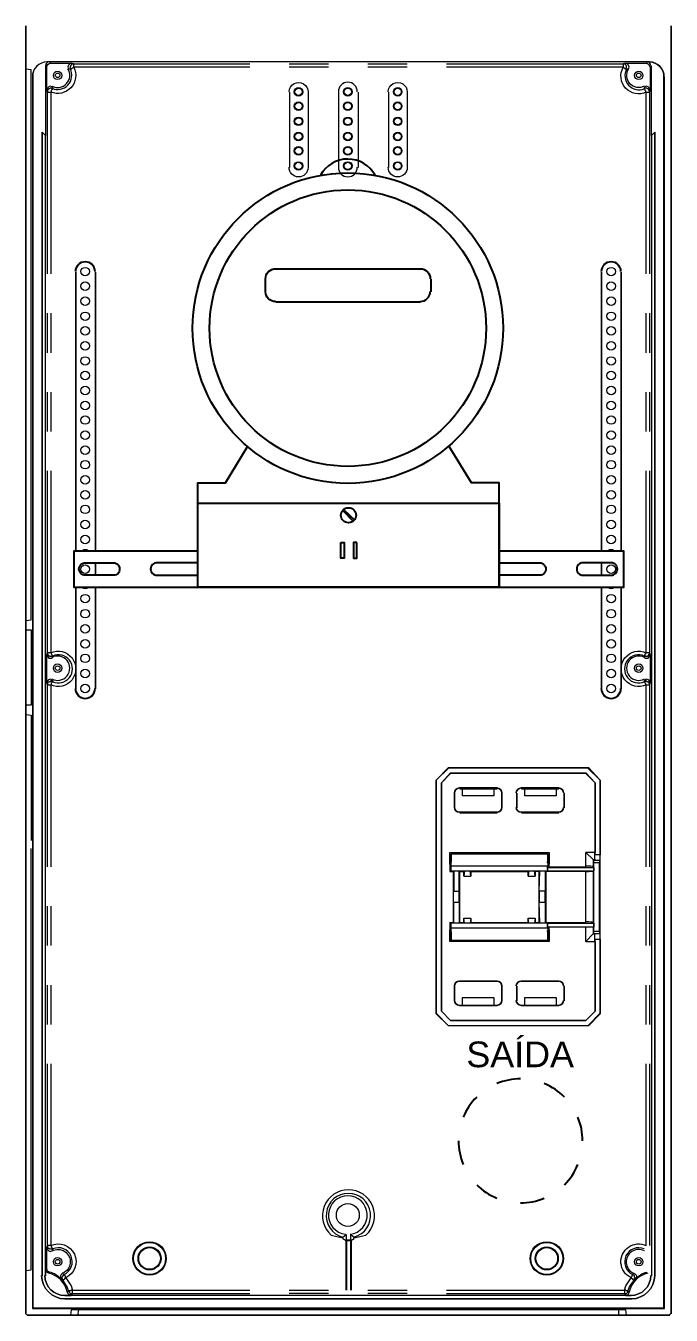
# Model space of a CAD drawing. Header units: millimetres. Extents: x 2788 to 2954, y 1337 to 1391.
# Drawn here: x 2908.999 to 2910.039, y 1348.335 to 1350.414 of the extents above; entities that cross this region are included whole.
import ezdxf

# ---------------------------------------------------------------- set-up
doc = ezdxf.new("R2010")
doc.units = ezdxf.units.MM
for name, color, linetype in [('PDF_0', 7, 'Continuous'), ('PDF_Texto', 7, 'Continuous'), ('PDF_VPORTS', 7, 'Continuous')]:
    doc.layers.add(name, color=color, linetype=linetype)
doc.styles.add('PDF Arial', font='arial.ttf')

msp = doc.modelspace()

# ---------------------------------------------------------------- linework, layer by layer
at = {"layer": 'PDF_0', "lineweight": 15}
for points in [[(2908.9991, 1348.3374), (2908.9991, 1350.4139), (2908.9991, 1348.3374)], [(2908.9991, 1350.4139), (2908.9991, 1348.3374)], [(2910.0395, 1348.3374), (2910.0395, 1350.4139), (2910.0395, 1348.3374)], [(2910.0395, 1350.4139), (2910.0395, 1348.3374)], [(2910.0056, 1350.3472), (2910.0056, 1350.3102), (2910.0045, 1350.3134), (2910.0024, 1350.3155), (2909.9992, 1350.3166), (2909.9971, 1350.3155)], [(2910.0077, 1350.2372), (2910.0077, 1350.3494)], [(2908.9991, 1349.455), (2909.0075, 1349.4561), (2909.0075, 1350.343), (2908.9991, 1350.3441)], [(2909.0097, 1350.3314), (2909.0097, 1350.3314)], [(2909.0107, 1350.3388), (2909.0107, 1348.3469)], [(2910.0268, 1350.3388), (2910.0268, 1348.3469), (2910.0289, 1348.3459), (2910.0289, 1350.3314)], [(2909.4245, 1350.1853), (2909.4245, 1350.307)], [(2909.5039, 1350.1853), (2909.5039, 1350.307)], [(2909.5346, 1350.307), (2909.5346, 1350.1853)], [(2909.5844, 1350.1853), (2909.5844, 1350.307)], [(2910.013, 1350.2425), (2910.013, 1348.3988), (2910.013, 1350.2425), (2910.0077, 1350.2372), (2910.0077, 1348.3988)], [(2909.0308, 1350.2372), (2909.0308, 1350.2372)], [(2909.0795, 1350.017), (2909.0795, 1350.017)], [(2909.1113, 1350.017), (2909.1113, 1350.017)], [(2909.9273, 1350.017), (2909.9273, 1350.017)], [(2909.959, 1350.017), (2909.959, 1350.017)], [(2908.9991, 1349.4402), (2909.0075, 1349.4402), (2909.0075, 1349.3185), (2908.9991, 1349.3185)], [(2909.0414, 1349.3598), (2909.0382, 1349.3608), (2909.0361, 1349.3598), (2909.034, 1349.3577), (2909.0329, 1349.3545), (2909.0329, 1349.4), (2909.034, 1349.3979), (2909.0361, 1349.3947), (2909.0382, 1349.3947), (2909.0414, 1349.3947)], [(2909.9971, 1349.3947), (2909.9992, 1349.3947), (2910.0024, 1349.3947), (2910.0045, 1349.3979), (2910.0056, 1349.4), (2910.0056, 1349.3545), (2910.0045, 1349.3577), (2910.0024, 1349.3598), (2909.9992, 1349.3608), (2909.9971, 1349.3598)], [(2908.9991, 1349.3037), (2909.0075, 1349.3026), (2909.0075, 1349.1005)], [(2909.6838, 1349.2084), (2909.669, 1349.1936), (2909.6838, 1349.2095)], [(2909.6807, 1349.218), (2909.9061, 1349.218), (2909.905, 1349.2169), (2909.6807, 1349.2169)], [(2909.9019, 1349.2084), (2909.6838, 1349.2084), (2909.6838, 1349.2095), (2909.9019, 1349.2095)], [(2909.905, 1349.2169), (2909.9252, 1349.1979), (2909.9061, 1349.218)], [(2909.669, 1348.8253), (2909.669, 1349.1936), (2909.669, 1348.8253)], [(2909.7537, 1349.1841), (2909.7537, 1349.1725), (2909.7029, 1349.1725), (2909.7029, 1349.1841)], [(2909.8542, 1349.1841), (2909.8542, 1349.1725), (2909.8034, 1349.1725), (2909.8034, 1349.1841)], [(2909.9241, 1348.9502), (2909.9252, 1348.9502), (2909.9167, 1348.9502), (2909.9135, 1348.9502), (2909.9019, 1348.9375), (2909.9167, 1348.9375), (2909.9167, 1348.8253), (2909.9167, 1348.9417), (2909.9252, 1348.9417), (2909.9252, 1348.8221), (2909.9252, 1348.8211), (2909.9252, 1349.1979), (2909.9252, 1349.0772), (2909.9167, 1349.0772), (2909.9167, 1349.1936), (2909.9167, 1349.0814), (2909.9019, 1349.0814)], [(2909.6902, 1349.1534), (2909.6902, 1349.1767), (2909.6902, 1349.1534)], [(2909.7664, 1349.1534), (2909.7664, 1349.1767), (2909.7664, 1349.1534)], [(2909.8669, 1349.1767), (2909.8669, 1349.1767)], [(2909.7907, 1349.1534), (2909.7907, 1349.1534)], [(2908.9991, 1348.4073), (2909.0075, 1348.4083), (2909.0075, 1349.0878)], [(2909.6828, 1349.0624), (2909.6828, 1349.0814), (2909.8426, 1349.0814), (2909.8426, 1349.0624)], [(2909.8405, 1349.0656), (2909.8405, 1349.0793), (2909.6849, 1349.0793), (2909.6849, 1349.0656)], [(2909.8426, 1349.0582), (2909.9019, 1349.0582), (2909.9019, 1349.0814), (2909.9135, 1349.0698), (2909.9167, 1349.0698), (2909.9167, 1349.0687), (2909.9252, 1349.0687), (2909.9241, 1349.0687)], [(2909.6849, 1349.0634), (2909.6828, 1349.0624), (2909.6828, 1349.0507), (2909.6849, 1349.0518), (2909.6891, 1349.0518), (2909.6976, 1349.0518), (2909.7061, 1349.0518), (2909.7156, 1349.0518), (2909.8098, 1349.0518), (2909.8193, 1349.0518), (2909.8278, 1349.0518), (2909.8363, 1349.0518), (2909.8405, 1349.0518), (2909.8405, 1349.0571), (2909.8426, 1349.0582), (2909.8426, 1349.0624), (2909.8405, 1349.0634)], [(2909.9146, 1349.0687), (2909.9241, 1349.0687), (2909.9241, 1349.0645), (2909.9146, 1349.0645), (2909.9146, 1349.0687), (2909.9135, 1349.0698), (2909.9135, 1349.0582), (2909.9146, 1349.0571), (2909.9146, 1349.0518), (2909.9135, 1349.0507), (2909.9135, 1348.9682), (2909.9146, 1348.9671), (2909.9146, 1348.9608), (2909.8405, 1348.9608), (2909.8405, 1348.9671), (2909.9146, 1348.9671)], [(2909.9135, 1348.9608), (2909.9135, 1348.9502), (2909.9146, 1348.9502), (2909.9146, 1348.9544), (2909.9146, 1349.0645)], [(2909.9146, 1348.9544), (2909.9241, 1348.9544), (2909.9241, 1349.0645)], [(2909.6828, 1349.0507), (2909.6881, 1349.0507), (2909.6891, 1349.0518), (2909.6891, 1349.019), (2909.6976, 1349.019), (2909.6976, 1349.0518), (2909.6987, 1349.0507), (2909.705, 1349.0507), (2909.7061, 1349.0518), (2909.705, 1349.0433), (2909.7167, 1349.0433), (2909.7156, 1349.0518), (2909.7167, 1349.0507), (2909.8087, 1349.0507), (2909.8098, 1349.0518), (2909.8087, 1349.0433), (2909.8204, 1349.0433)], [(2909.6881, 1349.0507), (2909.6881, 1348.9682), (2909.6891, 1348.9671), (2909.6891, 1349.001), (2909.6976, 1349.001), (2909.6976, 1348.9671), (2909.6987, 1348.9682), (2909.705, 1348.9682), (2909.7061, 1348.9671), (2909.705, 1348.9756), (2909.7167, 1348.9756), (2909.7156, 1348.9671), (2909.7167, 1348.9682), (2909.8087, 1348.9682), (2909.8098, 1348.9671), (2909.8087, 1348.9756), (2909.8204, 1348.9756), (2909.8193, 1348.9671), (2909.8204, 1348.9682), (2909.8267, 1348.9682), (2909.8278, 1348.9671), (2909.8267, 1349.001), (2909.8363, 1349.001), (2909.8363, 1348.9671), (2909.8373, 1348.9682), (2909.9019, 1348.9682), (2909.9019, 1349.0507), (2909.8373, 1349.0507), (2909.8363, 1349.0518), (2909.8363, 1349.019), (2909.8267, 1349.019), (2909.8278, 1349.0518), (2909.8267, 1349.0507), (2909.8204, 1349.0507)], [(2909.6987, 1348.9682), (2909.6987, 1349.0507)], [(2909.705, 1349.0433), (2909.705, 1349.0507)], [(2909.7167, 1349.0507), (2909.7167, 1349.0433)], [(2909.8087, 1349.0433), (2909.8087, 1349.0507)], [(2909.8267, 1348.9682), (2909.8267, 1349.0507)], [(2909.8373, 1349.0507), (2909.8373, 1348.9682)], [(2909.8405, 1349.0571), (2909.9146, 1349.0571)], [(2909.8405, 1349.0518), (2909.9146, 1349.0518)], [(2909.705, 1348.9682), (2909.705, 1348.9756)], [(2909.7167, 1348.9756), (2909.7167, 1348.9682)], [(2909.8087, 1348.9682), (2909.8087, 1348.9756)], [(2909.8204, 1348.9756), (2909.8204, 1348.9682)], [(2909.8405, 1348.9671), (2909.8363, 1348.9671), (2909.8278, 1348.9671), (2909.8193, 1348.9671), (2909.8098, 1348.9671), (2909.7156, 1348.9671), (2909.7061, 1348.9671), (2909.6976, 1348.9671), (2909.6891, 1348.9671), (2909.6849, 1348.9671), (2909.6828, 1348.9682), (2909.6828, 1348.9565), (2909.6849, 1348.9555)], [(2909.6828, 1348.9682), (2909.6881, 1348.9682)], [(2909.8426, 1348.9565), (2909.8426, 1348.9375), (2909.6828, 1348.9375), (2909.6828, 1348.9565)], [(2909.6849, 1348.9534), (2909.6849, 1348.9396), (2909.6849, 1348.9597), (2909.8405, 1348.9597), (2909.8405, 1348.9396), (2909.8405, 1348.9534)], [(2909.8405, 1348.9555), (2909.8426, 1348.9565), (2909.8426, 1348.9608)], [(2909.9019, 1348.9375), (2909.9019, 1348.9608)], [(2909.9241, 1348.9544), (2909.9241, 1348.9502), (2909.9146, 1348.9502)], [(2909.8405, 1348.9396), (2909.6849, 1348.9396), (2909.8405, 1348.9396)], [(2909.6987, 1348.874), (2909.6987, 1348.874)], [(2909.8585, 1348.874), (2909.7982, 1348.874), (2909.8585, 1348.874)], [(2909.6902, 1348.8655), (2909.6902, 1348.8655)], [(2909.6902, 1348.8422), (2909.6902, 1348.8655), (2909.6902, 1348.8422)], [(2909.7664, 1348.8655), (2909.7664, 1348.8655)], [(2909.7907, 1348.8422), (2909.7907, 1348.8655), (2909.7907, 1348.8422)], [(2909.8669, 1348.8655), (2909.8669, 1348.8655)], [(2909.8669, 1348.8655), (2909.8669, 1348.8422), (2909.8669, 1348.8655)], [(2909.7029, 1348.8348), (2909.7029, 1348.8475), (2909.7537, 1348.8475), (2909.7537, 1348.8348)], [(2909.7103, 1348.8348), (2909.7092, 1348.8348)], [(2909.7664, 1348.8422), (2909.7664, 1348.8422)], [(2909.7982, 1348.8348), (2909.7982, 1348.8348)], [(2909.8034, 1348.8348), (2909.8034, 1348.8475), (2909.8542, 1348.8475), (2909.8542, 1348.8348)], [(2909.8585, 1348.8348), (2909.8585, 1348.8348)], [(2909.8669, 1348.8422), (2909.8669, 1348.8422)], [(2909.6606, 1348.8221), (2909.6807, 1348.802), (2909.6606, 1348.8211)], [(2909.6838, 1348.8105), (2909.669, 1348.8253), (2909.6838, 1348.8105)], [(2909.9252, 1348.8211), (2909.9061, 1348.802), (2909.905, 1348.802), (2909.6807, 1348.802)], [(2909.6838, 1348.8105), (2909.9019, 1348.8105), (2909.6838, 1348.8105)], [(2909.9167, 1348.8253), (2909.9019, 1348.8105), (2909.9167, 1348.8253)], [(2909.905, 1348.802), (2909.9252, 1348.8221)], [(2909.4912, 1348.4644), (2909.5007, 1348.4623), (2909.5103, 1348.4602), (2909.5103, 1348.4612), (2909.5156, 1348.4655), (2909.5156, 1348.457)], [(2909.5103, 1348.4591), (2909.5156, 1348.4559), (2909.523, 1348.4559), (2909.5283, 1348.4591)], [(2909.5156, 1348.4559), (2909.5156, 1348.457), (2909.523, 1348.457), (2909.523, 1348.4559)], [(2909.523, 1348.457), (2909.523, 1348.4655), (2909.5283, 1348.4612), (2909.5283, 1348.4602), (2909.5378, 1348.4623), (2909.5473, 1348.4644)], [(2909.0255, 1348.3988), (2909.0255, 1348.3988)], [(2909.0626, 1348.3617), (2909.0626, 1348.3617)], [(2909.976, 1348.3617), (2909.976, 1348.3617)], [(2910.0268, 1348.3469), (2909.0107, 1348.3469), (2909.0097, 1348.3459), (2910.0289, 1348.3459)], [(2909.9675, 1348.3353), (2909.9664, 1348.3438), (2909.9548, 1348.3438), (2909.0838, 1348.3438), (2909.0721, 1348.3438), (2909.0711, 1348.3353)]]:
    msp.add_lwpolyline(points, dxfattribs=at)
for points in [[(2908.9991, 1348.3374), (2908.9991, 1350.4139)], [(2909.0795, 1350.017), (2909.0795, 1349.5672)], [(2909.1113, 1349.5672), (2909.1113, 1350.017)], [(2909.9273, 1350.017), (2909.9273, 1349.5672)], [(2909.959, 1349.5672), (2909.959, 1350.017)], [(2909.1113, 1349.5281), (2909.1113, 1349.5482)], [(2909.9273, 1349.5482), (2909.9273, 1349.5281)], [(2909.0795, 1349.509), (2909.0795, 1349.345)], [(2909.1113, 1349.345), (2909.1113, 1349.509)], [(2909.9273, 1349.345), (2909.9273, 1349.509)], [(2909.959, 1349.345), (2909.959, 1349.509)], [(2909.6606, 1348.8221), (2909.6606, 1348.8211), (2909.6606, 1349.1979), (2909.6807, 1349.218), (2909.6807, 1349.2169), (2909.6606, 1349.1979)], [(2909.9019, 1349.2084), (2909.9019, 1349.2095), (2909.9167, 1349.1936)], [(2909.759, 1349.1852), (2909.6987, 1349.1852), (2909.6987, 1349.1841), (2909.7008, 1349.1841), (2909.7029, 1349.1841), (2909.7537, 1349.1841), (2909.7569, 1349.1841), (2909.759, 1349.1841)], [(2909.8585, 1349.1852), (2909.7982, 1349.1852), (2909.7982, 1349.1841), (2909.8003, 1349.1841), (2909.8034, 1349.1841), (2909.8542, 1349.1841), (2909.8564, 1349.1841), (2909.8585, 1349.1841)], [(2909.7907, 1349.1767), (2909.7907, 1349.1534)], [(2909.8669, 1349.1534), (2909.8669, 1349.1767)], [(2909.6987, 1349.146), (2909.6987, 1349.1449), (2909.759, 1349.1449), (2909.759, 1349.146)], [(2909.7982, 1349.146), (2909.7982, 1349.1449), (2909.8585, 1349.1449), (2909.8585, 1349.146)], [(2909.6849, 1349.0793), (2909.8405, 1349.0793), (2909.8405, 1349.0592), (2909.6849, 1349.0592)], [(2909.8204, 1349.0433), (2909.8193, 1349.0518), (2909.8204, 1349.0507)], [(2909.759, 1348.874), (2909.6987, 1348.874)], [(2909.7664, 1348.8422), (2909.7664, 1348.8655)], [(2909.6987, 1348.8348), (2909.759, 1348.8348), (2909.7569, 1348.8348), (2909.7537, 1348.8348), (2909.7029, 1348.8348), (2909.7008, 1348.8348)], [(2909.7982, 1348.8348), (2909.8585, 1348.8348), (2909.8564, 1348.8348), (2909.8542, 1348.8348), (2909.8034, 1348.8348), (2909.8003, 1348.8348)], [(2909.0626, 1348.3617), (2909.976, 1348.3617)], [(2909.0012, 1348.3353), (2910.0373, 1348.3353)]]:
    msp.add_lwpolyline(points, close=True, dxfattribs=at)
for points in [[(2910.004, 1350.3557, -0.414213), (2910.0278, 1350.3319, 0.414213), (2910.0045, 1350.3557), (2909.0335, 1350.3557, 0.414213), (2909.0097, 1350.3314), (2909.0097, 1348.3459)], [(2910.0066, 1350.3499, 0.414213), (2910.0014, 1350.3557), (2909.0367, 1350.3557, 0.414213), (2909.0308, 1350.3494), (2909.0308, 1350.2372)], [(2909.0414, 1350.3155), (2909.0382, 1350.3166), (2909.0361, 1350.3155), (2909.034, 1350.3134), (2909.0329, 1350.3102), (2909.0329, 1350.3472, -0.414213), (2909.0393, 1350.3536), (2909.0732, 1350.3536), (2909.07, 1350.3525), (2909.0679, 1350.3504), (2909.0668, 1350.3472), (2909.0679, 1350.3441)], [(2909.9963, 1350.3168, -0.775486), (2909.9707, 1350.3441), (2909.9717, 1350.3472), (2909.9707, 1350.3504), (2909.9685, 1350.3525), (2909.9654, 1350.3536), (2909.9992, 1350.3536, -0.414213), (2910.0045, 1350.3478)], [(2909.4235, 1350.3076, -1), (2909.4542, 1350.307), (2909.4542, 1350.1853, -1), (2909.4235, 1350.1858)], [(2909.5833, 1350.3076, -1), (2909.614, 1350.307), (2909.614, 1350.1853, -1), (2909.5833, 1350.1858)], [(2910.0018, 1348.4032, 0.292489), (2909.9717, 1348.3723), (2909.9696, 1348.3681), (2909.9664, 1348.367), (2909.9749, 1348.367), (2909.0626, 1348.367), (2909.0721, 1348.367), (2909.0679, 1348.3692), (2909.0659, 1348.3729, 0.292489), (2909.0361, 1348.403), (2909.0319, 1348.4051), (2909.0308, 1348.4083), (2909.0308, 1348.3988), (2909.0308, 1350.2372), (2909.0255, 1350.2425), (2909.0255, 1348.3988), (2909.0255, 1350.2425)], [(2909.6883, 1349.0192, 0.011486), (2909.6881, 1349.01, 0.011486), (2909.6883, 1349.0008)], [(2909.6974, 1349.0008, 0.011486), (2909.6976, 1349.01, 0.011486), (2909.6974, 1349.0192)], [(2909.8269, 1349.0192, 0.011486), (2909.8267, 1349.01, 0.011486), (2909.8269, 1349.0008)], [(2909.8361, 1349.0008, 0.011486), (2909.8363, 1349.01, 0.011486), (2909.8361, 1349.0192)], [(2909.0372, 1348.4041), (2909.034, 1348.4062), (2909.0329, 1348.4094), (2909.0329, 1348.4443), (2909.034, 1348.4411), (2909.0361, 1348.439), (2909.0382, 1348.4379), (2909.0414, 1348.439, -1.055241), (2909.0583, 1348.403), (2909.0562, 1348.4009), (2909.0552, 1348.3988), (2909.0552, 1348.3956), (2909.0562, 1348.3935, 0.134814), (2909.0374, 1348.4049)], [(2909.9963, 1348.4388, 1.055241), (2909.9791, 1348.403), (2909.9823, 1348.4009), (2909.9834, 1348.3988), (2909.9834, 1348.3956), (2909.9812, 1348.3935, -0.134814), (2910.0001, 1348.4049)]]:
    msp.add_lwpolyline(points, format="xyb", dxfattribs=at)
at = {"layer": 'PDF_0', "lineweight": 0}
for points in [[(2909.0329, 1350.3472), (2909.0308, 1350.3494)], [(2909.0372, 1350.3557), (2909.0393, 1350.3536)], [(2909.36, 1350.3472), (2909.0763, 1350.3472), (2909.0763, 1350.3525), (2909.0753, 1350.3525), (2909.0742, 1350.3525), (2909.0732, 1350.3515), (2909.0721, 1350.3515), (2909.0721, 1350.3504), (2909.0711, 1350.3494), (2909.0711, 1350.3483), (2909.07, 1350.3472), (2909.0711, 1350.3462), (2909.0711, 1350.3451), (2909.0711, 1350.3441), (2909.0679, 1350.3441)], [(2909.0732, 1350.3536), (2909.0763, 1350.3525), (2909.36, 1350.3525)], [(2909.4235, 1350.3525), (2909.487, 1350.3525)], [(2909.487, 1350.3472), (2909.4235, 1350.3472)], [(2909.5505, 1350.3525), (2909.614, 1350.3525)], [(2909.614, 1350.3472), (2909.5505, 1350.3472)], [(2909.6775, 1350.3525), (2909.9622, 1350.3525), (2909.9654, 1350.3536)], [(2909.9992, 1350.3536), (2910.0014, 1350.3557)], [(2910.0077, 1350.3494), (2910.0056, 1350.3472)], [(2909.034, 1350.0139), (2909.034, 1350.307), (2909.0329, 1350.3102)], [(2909.0414, 1350.3155), (2909.0425, 1350.3123), (2909.0414, 1350.3134), (2909.0404, 1350.3134), (2909.0393, 1350.3134), (2909.0382, 1350.3134), (2909.0372, 1350.3123), (2909.0361, 1350.3123), (2909.0351, 1350.3113), (2909.034, 1350.3102), (2909.034, 1350.3091), (2909.034, 1350.3081), (2909.034, 1350.307), (2909.0393, 1350.307), (2909.0393, 1350.0139)], [(2909.9992, 1350.0139), (2909.9992, 1350.307), (2910.0045, 1350.307), (2910.0045, 1350.3081), (2910.0045, 1350.3091), (2910.0035, 1350.3102), (2910.0035, 1350.3113), (2910.0024, 1350.3123), (2910.0014, 1350.3123), (2910.0003, 1350.3134), (2909.9992, 1350.3134), (2909.9982, 1350.3134), (2909.9971, 1350.3134), (2909.9961, 1350.3123), (2909.9971, 1350.3155)], [(2910.0056, 1350.3102), (2910.0045, 1350.307), (2910.0045, 1350.0139)], [(2909.034, 1349.8869), (2909.034, 1349.9504)], [(2909.0393, 1349.9504), (2909.0393, 1349.8869)], [(2909.9992, 1349.8869), (2909.9992, 1349.9504)], [(2910.0045, 1349.9504), (2910.0045, 1349.8869)], [(2909.034, 1349.7599), (2909.034, 1349.8234)], [(2909.0393, 1349.8234), (2909.0393, 1349.7599)], [(2909.9992, 1349.7599), (2909.9992, 1349.8234)], [(2910.0045, 1349.8234), (2910.0045, 1349.7599)], [(2909.0329, 1349.4), (2909.034, 1349.4032), (2909.034, 1349.6964)], [(2909.0393, 1349.6964), (2909.0393, 1349.4032), (2909.034, 1349.4032), (2909.034, 1349.4021), (2909.034, 1349.4011), (2909.0351, 1349.4), (2909.0361, 1349.3989), (2909.0372, 1349.3979), (2909.0382, 1349.3979), (2909.0393, 1349.3979), (2909.0404, 1349.3979), (2909.0414, 1349.3979), (2909.0425, 1349.3979), (2909.0414, 1349.3947)], [(2909.9971, 1349.3947), (2909.9961, 1349.3979), (2909.9971, 1349.3979), (2909.9982, 1349.3979), (2909.9992, 1349.3979), (2910.0003, 1349.3979), (2910.0014, 1349.3979), (2910.0024, 1349.3989), (2910.0035, 1349.4), (2910.0035, 1349.4011), (2910.0045, 1349.4011), (2910.0045, 1349.4021), (2910.0045, 1349.4032), (2909.9992, 1349.4032), (2909.9992, 1349.6964)], [(2910.0045, 1349.6964), (2910.0045, 1349.4032), (2910.0056, 1349.4)], [(2909.034, 1349.0582), (2909.034, 1349.3513), (2909.0329, 1349.3545)], [(2909.0414, 1349.3598), (2909.0425, 1349.3566), (2909.0414, 1349.3566), (2909.0404, 1349.3577), (2909.0393, 1349.3577), (2909.0382, 1349.3566), (2909.0372, 1349.3566), (2909.0361, 1349.3556), (2909.0351, 1349.3556), (2909.034, 1349.3545), (2909.034, 1349.3534), (2909.034, 1349.3524), (2909.034, 1349.3513), (2909.0393, 1349.3513), (2909.0393, 1349.0582)], [(2910.0056, 1349.3545), (2910.0045, 1349.3513), (2910.0045, 1349.0582)], [(2909.034, 1348.9311), (2909.034, 1348.9947)], [(2909.0393, 1348.9947), (2909.0393, 1348.9311)], [(2909.9992, 1348.9311), (2909.9992, 1348.9947)], [(2910.0045, 1348.9947), (2910.0045, 1348.9311)], [(2909.034, 1348.8041), (2909.034, 1348.8676)], [(2909.0393, 1348.8676), (2909.0393, 1348.8041)], [(2909.9992, 1348.8041), (2909.9992, 1348.8676)], [(2910.0045, 1348.8676), (2910.0045, 1348.8041)], [(2909.0329, 1348.4443), (2909.034, 1348.4475), (2909.034, 1348.7406)], [(2909.0393, 1348.7406), (2909.0393, 1348.4475), (2909.034, 1348.4475), (2909.034, 1348.4464), (2909.034, 1348.4454), (2909.034, 1348.4443), (2909.0351, 1348.4432), (2909.0361, 1348.4432), (2909.0372, 1348.4422), (2909.0382, 1348.4422), (2909.0393, 1348.4422), (2909.0404, 1348.4422), (2909.0414, 1348.4422), (2909.0425, 1348.4422), (2909.0414, 1348.439)], [(2910.0045, 1348.7406), (2910.0045, 1348.4475)], [(2909.0308, 1348.4083), (2909.0319, 1348.4083), (2909.0329, 1348.4094)], [(2909.0308, 1348.3988), (2909.0308, 1348.3988)], [(2909.0372, 1348.4041), (2909.0361, 1348.403)], [(2909.0658, 1348.3723), (2909.0679, 1348.3744), (2909.0689, 1348.3734), (2909.0689, 1348.3723), (2909.07, 1348.3713), (2909.0711, 1348.3702), (2909.0721, 1348.3702), (2909.0732, 1348.3702), (2909.0742, 1348.3702), (2909.0742, 1348.3755), (2909.0732, 1348.3755), (2909.0721, 1348.3755), (2909.0711, 1348.3744), (2909.07, 1348.3744), (2909.0689, 1348.3744), (2909.0679, 1348.3744), (2909.0658, 1348.3808), (2909.0626, 1348.3861), (2909.0594, 1348.3914), (2909.0562, 1348.3935)], [(2909.0583, 1348.403), (2909.0605, 1348.4009), (2909.0615, 1348.4009), (2909.0615, 1348.3998), (2909.0626, 1348.3988), (2909.0626, 1348.3977), (2909.0626, 1348.3967), (2909.0636, 1348.3956), (2909.0626, 1348.3946), (2909.0615, 1348.3946), (2909.0615, 1348.3935), (2909.0605, 1348.3924), (2909.0594, 1348.3924), (2909.0594, 1348.3914)], [(2909.6775, 1348.3755), (2909.9643, 1348.3755), (2909.9643, 1348.3702), (2909.9654, 1348.3702), (2909.9664, 1348.3702), (2909.9675, 1348.3702), (2909.9685, 1348.3713), (2909.9696, 1348.3723), (2909.9696, 1348.3734), (2909.9696, 1348.3744), (2909.9685, 1348.3744), (2909.9675, 1348.3744), (2909.9664, 1348.3755), (2909.9654, 1348.3755), (2909.9643, 1348.3755), (2909.9664, 1348.3829), (2909.9707, 1348.3893), (2909.9749, 1348.3956), (2909.976, 1348.3946), (2909.977, 1348.3946), (2909.977, 1348.3935), (2909.9781, 1348.3924), (2909.9791, 1348.3914), (2909.9802, 1348.3924), (2909.9802, 1348.3935), (2909.9802, 1348.3946), (2909.9812, 1348.3956), (2909.9802, 1348.3967), (2909.9802, 1348.3977), (2909.9802, 1348.3988), (2909.9791, 1348.3998), (2909.9781, 1348.4009), (2909.977, 1348.4009), (2909.9791, 1348.403)], [(2909.9812, 1348.3935), (2909.9791, 1348.3914), (2909.9749, 1348.3861), (2909.9717, 1348.3808), (2909.9696, 1348.3744), (2909.9717, 1348.3723)], [(2909.4235, 1348.3755), (2909.487, 1348.3755)], [(2909.5505, 1348.3755), (2909.614, 1348.3755)], [(2909.0626, 1348.367), (2909.0626, 1348.367)], [(2909.0721, 1348.367), (2909.0742, 1348.3702), (2909.36, 1348.3702)], [(2909.487, 1348.3702), (2909.4235, 1348.3702)], [(2909.614, 1348.3702), (2909.5505, 1348.3702)], [(2909.6775, 1348.3702), (2909.9643, 1348.3702), (2909.9664, 1348.367)], [(2909.9749, 1348.367), (2909.9749, 1348.367)], [(2909.0838, 1348.3438), (2909.0827, 1348.3353)], [(2909.9548, 1348.3353), (2909.9548, 1348.3438)]]:
    msp.add_lwpolyline(points, dxfattribs=at)
for points in [[(2909.0711, 1350.3441), (2909.0721, 1350.3441), (2909.0732, 1350.3451), (2909.0742, 1350.3462), (2909.0753, 1350.3462), (2909.0763, 1350.3472, -0.699073), (2909.0393, 1350.307), (2909.0404, 1350.3081), (2909.0404, 1350.3091), (2909.0404, 1350.3102), (2909.0414, 1350.3113), (2909.0414, 1350.3123), (2909.0425, 1350.3123)], [(2909.9707, 1350.3441), (2909.9675, 1350.3441), (2909.9675, 1350.3451), (2909.9675, 1350.3462), (2909.9675, 1350.3472), (2909.9675, 1350.3483), (2909.9675, 1350.3494), (2909.9664, 1350.3504), (2909.9664, 1350.3515), (2909.9654, 1350.3515), (2909.9643, 1350.3525), (2909.9633, 1350.3525), (2909.9622, 1350.3525), (2909.9622, 1350.3472), (2909.9633, 1350.3462), (2909.9643, 1350.3462), (2909.9643, 1350.3451), (2909.9654, 1350.3451), (2909.9664, 1350.3441), (2909.9675, 1350.3441, 0.692278), (2909.9961, 1350.3123), (2909.9971, 1350.3113), (2909.9971, 1350.3102), (2909.9982, 1350.3091), (2909.9982, 1350.3081), (2909.9992, 1350.307, -0.734021), (2909.9622, 1350.3472), (2909.6775, 1350.3472)], [(2909.9992, 1349.0582), (2909.9992, 1349.3513, -1.555767), (2909.9992, 1349.4032), (2909.9982, 1349.4021), (2909.9982, 1349.4011), (2909.9971, 1349.4011), (2909.9971, 1349.4), (2909.9971, 1349.3989), (2909.9961, 1349.3989), (2909.9961, 1349.3979, 1.545983), (2909.9961, 1349.3566), (2909.9971, 1349.3556), (2909.9971, 1349.3545), (2909.9982, 1349.3534), (2909.9982, 1349.3524), (2909.9992, 1349.3513), (2910.0045, 1349.3513), (2910.0045, 1349.3524), (2910.0045, 1349.3534), (2910.0035, 1349.3545), (2910.0035, 1349.3556), (2910.0024, 1349.3556), (2910.0014, 1349.3566), (2910.0003, 1349.3566), (2909.9992, 1349.3577), (2909.9982, 1349.3577), (2909.9971, 1349.3566), (2909.9961, 1349.3566), (2909.9971, 1349.3598)], [(2909.9961, 1348.4422, 0.96917), (2909.977, 1348.4009), (2909.977, 1348.3998), (2909.976, 1348.3988), (2909.976, 1348.3977), (2909.9749, 1348.3967), (2909.9749, 1348.3956, -1), (2909.9992, 1348.4475), (2909.9992, 1348.7406)], [(2909.0605, 1348.4009, 1), (2909.0425, 1348.4422), (2909.0414, 1348.4422), (2909.0414, 1348.4432), (2909.0414, 1348.4443), (2909.0404, 1348.4443), (2909.0404, 1348.4454), (2909.0404, 1348.4464), (2909.0393, 1348.4475, -1), (2909.0636, 1348.3956), (2909.0679, 1348.3893), (2909.0721, 1348.3829), (2909.0742, 1348.3755), (2909.36, 1348.3755)]]:
    msp.add_lwpolyline(points, format="xyb", dxfattribs=at)
at = {"layer": 'PDF_0', "lineweight": 25}
for points in [[(2909.4018, 1349.9694, -0.414213), (2909.3854, 1349.9853), (2909.3854, 1350.0059, -0.414213), (2909.4023, 1350.0223), (2909.6352, 1350.0223, -0.414213), (2909.651, 1350.0059)], [(2909.1409, 1349.5281), (2909.0949, 1349.5281, -0.414214), (2909.0848, 1349.5381, -0.414214), (2909.0954, 1349.5482), (2909.1409, 1349.5482, -0.414214), (2909.1504, 1349.5381, -0.414214), (2909.1409, 1349.5281)], [(2909.2764, 1349.5482), (2909.2108, 1349.5482, 0.414214), (2909.2002, 1349.5381, 0.414214), (2909.2108, 1349.5281), (2909.2764, 1349.5281)], [(2909.7622, 1349.5482), (2909.8278, 1349.5482, -0.414214), (2909.8373, 1349.5381, -0.414214), (2909.8278, 1349.5281), (2909.7622, 1349.5281)], [(2909.8976, 1349.5281), (2909.9426, 1349.5281, 0.414214), (2909.9527, 1349.5381, 0.414214), (2909.9431, 1349.5482), (2909.8976, 1349.5482, 0.414214), (2909.8871, 1349.5381, 0.414214), (2909.8976, 1349.5281)]]:
    msp.add_lwpolyline(points, format="xyb", dxfattribs=at)
for points in [[(2909.6521, 1350.0054), (2909.6521, 1349.9853)], [(2909.6352, 1349.9684), (2909.4023, 1349.9684)], [(2909.2764, 1349.509), (2909.2764, 1349.6773), (2909.3208, 1349.6773), (2909.3558, 1349.7345)], [(2909.7622, 1349.509), (2909.7622, 1349.6773), (2909.7177, 1349.6773), (2909.6817, 1349.7355)], [(2909.5103, 1349.6328), (2909.5272, 1349.6149)], [(2909.5113, 1349.6339), (2909.5293, 1349.617)], [(2909.2764, 1349.5672), (2909.0763, 1349.5672), (2909.0763, 1349.509), (2909.9633, 1349.509), (2909.9633, 1349.5672), (2909.7622, 1349.5672)], [(2909.5156, 1348.4559), (2909.5156, 1348.3755)], [(2909.523, 1348.4559), (2909.523, 1348.3755)]]:
    msp.add_lwpolyline(points, dxfattribs=at)
for points in [[(2909.2764, 1349.6445), (2909.7622, 1349.6445), (2909.7622, 1349.509), (2909.2764, 1349.509)], [(2909.5071, 1349.581), (2909.5124, 1349.581), (2909.5124, 1349.5556), (2909.5071, 1349.5556)], [(2909.5325, 1349.581), (2909.5272, 1349.581), (2909.5272, 1349.5556), (2909.5325, 1349.5556)]]:
    msp.add_lwpolyline(points, close=True, dxfattribs=at)
at = {"layer": 'PDF_0', "lineweight": 15}
for points in [[(2909.0896, 1349.5094, 0.467696), (2909.1001, 1349.5094, -0.416518)], [(2909.9373, 1349.5094, 0.467696), (2909.9479, 1349.5094, -0.416518)], [(2909.6981, 1349.1852, 0.414101), (2909.6902, 1349.1772, -0.414101)], [(2909.7664, 1349.1772, 0.414101), (2909.7585, 1349.1852, -0.414101)], [(2909.7976, 1349.1852, 0.414101), (2909.7897, 1349.1772, -0.414101)], [(2909.8659, 1349.1772, 0.414101), (2909.8579, 1349.1852, -0.414101)], [(2909.6902, 1349.1539, 0.414101), (2909.6981, 1349.146, -0.414101)], [(2909.7585, 1349.146, 0.414101), (2909.7664, 1349.1539, -0.414101)], [(2909.7897, 1349.1539, 0.414101), (2909.7976, 1349.146, -0.414101)], [(2909.8579, 1349.146, 0.414101), (2909.8659, 1349.1539, -0.414101)], [(2909.6981, 1348.874, 0.414101), (2909.6902, 1348.8661, -0.414101)], [(2909.7664, 1348.8661, 0.414101), (2909.7585, 1348.874, -0.414101)], [(2909.7976, 1348.874, 0.414101), (2909.7897, 1348.8661, -0.414101)], [(2909.8659, 1348.8661, 0.414101), (2909.8579, 1348.874, -0.414101)], [(2909.6902, 1348.8428, 0.414101), (2909.6981, 1348.8348, -0.414101)], [(2909.7585, 1348.8348, 0.414101), (2909.7664, 1348.8428, -0.414101)], [(2909.7897, 1348.8428, 0.414101), (2909.7976, 1348.8348, -0.414101)], [(2909.8579, 1348.8348, 0.414101), (2909.8659, 1348.8428, -0.414101)], [(2909.0245, 1348.3993, 0.414101), (2909.062, 1348.3617, -0.414101)], [(2909.0298, 1348.3993, 0.41421), (2909.0621, 1348.367, -0.41421)], [(2909.9744, 1348.367, 0.41421), (2910.0066, 1348.3993, -0.41421)], [(2909.9754, 1348.3617, 0.414101), (2910.013, 1348.3993, -0.414101)]]:
    msp.add_lwpolyline(points, format="xyb", close=True, dxfattribs=at)
at = {"layer": 'PDF_0', "lineweight": 0}
msp.add_lwpolyline([(2909.0393, 1349.3513), (2909.0404, 1349.3524), (2909.0404, 1349.3534), (2909.0404, 1349.3545), (2909.0414, 1349.3556), (2909.0414, 1349.3566), (2909.0425, 1349.3566, 1.541167), (2909.0425, 1349.3979), (2909.0414, 1349.3979), (2909.0414, 1349.3989), (2909.0414, 1349.4), (2909.0404, 1349.4011), (2909.0404, 1349.4021), (2909.0393, 1349.4032, -1.555767)], format="xyb", close=True, dxfattribs=at)
at = {"layer": 'PDF_0', "lineweight": 15}
for centre, radius in [((2909.0504, 1350.334), 0.00688), ((2909.0504, 1350.334), 0.0037), ((2909.9871, 1350.334), 0.00688), ((2909.9871, 1350.334), 0.0037), ((2909.4388, 1350.3076), 0.00688), ((2909.4388, 1350.3076), 0.00582), ((2909.5182, 1350.3076), 0.00688), ((2909.5182, 1350.3076), 0.00582), ((2909.5986, 1350.3076), 0.00688), ((2909.5986, 1350.3076), 0.00582), ((2909.4388, 1350.2843), 0.00688), ((2909.4388, 1350.2843), 0.00582), ((2909.5182, 1350.2843), 0.00688), ((2909.5182, 1350.2843), 0.00582), ((2909.5986, 1350.2843), 0.00688), ((2909.5986, 1350.2843), 0.00582), ((2909.4388, 1350.2599), 0.00688), ((2909.4388, 1350.2599), 0.00582), ((2909.5182, 1350.2599), 0.00688), ((2909.5182, 1350.2599), 0.00582), ((2909.5986, 1350.2599), 0.00688), ((2909.5986, 1350.2599), 0.00582), ((2909.4388, 1350.2356), 0.00688), ((2909.5182, 1350.2356), 0.00688), ((2909.5986, 1350.2356), 0.00688), ((2909.4388, 1350.2356), 0.00582), ((2909.5182, 1350.2356), 0.00582), ((2909.5986, 1350.2356), 0.00582), ((2909.4388, 1350.2123), 0.00688), ((2909.4388, 1350.2123), 0.00582), ((2909.5182, 1350.2123), 0.00688), ((2909.5182, 1350.2123), 0.00582), ((2909.5986, 1350.2123), 0.00688), ((2909.5986, 1350.2123), 0.00582), ((2909.4388, 1350.188), 0.00688), ((2909.4388, 1350.188), 0.00582), ((2909.5182, 1350.188), 0.00688), ((2909.5182, 1350.188), 0.00582), ((2909.5986, 1350.188), 0.00688), ((2909.5986, 1350.188), 0.00582), ((2909.0949, 1350.0176), 0.00688), ((2909.0949, 1350.0176), 0.00688), ((2909.9426, 1350.0176), 0.00688), ((2909.9426, 1350.0176), 0.00688), ((2909.0949, 1349.9943), 0.00688), ((2909.0949, 1349.9943), 0.00688), ((2909.9426, 1349.9943), 0.00688), ((2909.9426, 1349.9943), 0.00688), ((2909.0949, 1349.9699), 0.00688), ((2909.0949, 1349.9699), 0.00688), ((2909.9426, 1349.9699), 0.00688), ((2909.9426, 1349.9699), 0.00688), ((2909.0949, 1349.9456), 0.00688), ((2909.0949, 1349.9456), 0.00688), ((2909.9426, 1349.9456), 0.00688), ((2909.9426, 1349.9456), 0.00688), ((2909.0949, 1349.9223), 0.00688), ((2909.0949, 1349.9223), 0.00688), ((2909.9426, 1349.9223), 0.00688), ((2909.9426, 1349.9223), 0.00688), ((2909.0949, 1349.898), 0.00688), ((2909.0949, 1349.898), 0.00688), ((2909.9426, 1349.898), 0.00688), ((2909.9426, 1349.898), 0.00688), ((2909.0949, 1349.8736), 0.00688), ((2909.0949, 1349.8736), 0.00688), ((2909.9426, 1349.8736), 0.00688), ((2909.9426, 1349.8736), 0.00688), ((2909.0949, 1349.8503), 0.00688), ((2909.0949, 1349.8503), 0.00688), ((2909.9426, 1349.8503), 0.00688), ((2909.9426, 1349.8503), 0.00688), ((2909.0949, 1349.826), 0.00688), ((2909.0949, 1349.826), 0.00688), ((2909.9426, 1349.826), 0.00688), ((2909.9426, 1349.826), 0.00688), ((2909.0949, 1349.8017), 0.00688), ((2909.0949, 1349.8017), 0.00688), ((2909.9426, 1349.8017), 0.00688), ((2909.9426, 1349.8017), 0.00688), ((2909.0949, 1349.7784), 0.00688), ((2909.0949, 1349.7784), 0.00688), ((2909.9426, 1349.7784), 0.00688), ((2909.9426, 1349.7784), 0.00688), ((2909.0949, 1349.754), 0.00688), ((2909.0949, 1349.754), 0.00688), ((2909.9426, 1349.754), 0.00688), ((2909.9426, 1349.754), 0.00688), ((2909.0949, 1349.7297), 0.00688), ((2909.0949, 1349.7297), 0.00688), ((2909.9426, 1349.7297), 0.00688), ((2909.9426, 1349.7297), 0.00688), ((2909.0949, 1349.7064), 0.00688), ((2909.0949, 1349.7064), 0.00688), ((2909.9426, 1349.7064), 0.00688), ((2909.9426, 1349.7064), 0.00688), ((2909.0949, 1349.6821), 0.00688), ((2909.0949, 1349.6821), 0.00688), ((2909.9426, 1349.6821), 0.00688), ((2909.9426, 1349.6821), 0.00688), ((2909.0949, 1349.6577), 0.00688), ((2909.0949, 1349.6577), 0.00688), ((2909.9426, 1349.6577), 0.00688), ((2909.9426, 1349.6577), 0.00688), ((2909.0949, 1349.6344), 0.00688), ((2909.0949, 1349.6344), 0.00688), ((2909.9426, 1349.6344), 0.00688), ((2909.9426, 1349.6344), 0.00688), ((2909.0949, 1349.6101), 0.00688), ((2909.0949, 1349.6101), 0.00688), ((2909.9426, 1349.6101), 0.00688), ((2909.9426, 1349.6101), 0.00688), ((2909.0949, 1349.5858), 0.00688), ((2909.0949, 1349.5858), 0.00688), ((2909.9426, 1349.5858), 0.00688), ((2909.9426, 1349.5858), 0.00688), ((2909.0949, 1349.5381), 0.00688), ((2909.0949, 1349.5381), 0.00688), ((2909.9426, 1349.5381), 0.00688), ((2909.9426, 1349.5381), 0.00688), ((2909.0949, 1349.4905), 0.00688), ((2909.0949, 1349.4905), 0.00688), ((2909.9426, 1349.4905), 0.00688), ((2909.9426, 1349.4905), 0.00688), ((2909.0949, 1349.4662), 0.00688), ((2909.0949, 1349.4662), 0.00688), ((2909.9426, 1349.4662), 0.00688), ((2909.9426, 1349.4662), 0.00688), ((2909.0949, 1349.4418), 0.00688), ((2909.0949, 1349.4418), 0.00688), ((2909.9426, 1349.4418), 0.00688), ((2909.9426, 1349.4418), 0.00688), ((2909.0949, 1349.4175), 0.00688), ((2909.0949, 1349.4175), 0.00688), ((2909.9426, 1349.4175), 0.00688), ((2909.9426, 1349.4175), 0.00688), ((2909.0949, 1349.3942), 0.00688), ((2909.0949, 1349.3942), 0.00688), ((2909.9426, 1349.3942), 0.00688), ((2909.9426, 1349.3942), 0.00688), ((2909.0504, 1349.3783), 0.00688), ((2909.0504, 1349.3783), 0.0037), ((2909.0949, 1349.3698), 0.00688), ((2909.0949, 1349.3698), 0.00688), ((2909.9426, 1349.3698), 0.00688), ((2909.9426, 1349.3698), 0.00688), ((2909.9871, 1349.3783), 0.00688), ((2909.9871, 1349.3783), 0.0037), ((2909.0949, 1349.3455), 0.00688), ((2909.0949, 1349.3455), 0.00688), ((2909.9426, 1349.3455), 0.00688), ((2909.9426, 1349.3455), 0.00688), ((2909.5182, 1348.4967), 0.0185), ((2909.5182, 1348.4967), 0.0185), ((2909.1986, 1348.4268), 0.027), ((2909.1986, 1348.4268), 0.0259), ((2909.1986, 1348.4268), 0.0185), ((2909.1986, 1348.4268), 0.0175), ((2909.8389, 1348.4268), 0.027), ((2909.8389, 1348.4268), 0.0259), ((2909.8389, 1348.4268), 0.0185), ((2909.8389, 1348.4268), 0.0175), ((2909.0504, 1348.4215), 0.00688), ((2909.0504, 1348.4215), 0.0037), ((2909.9871, 1348.4215), 0.00688), ((2909.9871, 1348.4215), 0.0037)]:
    msp.add_circle(centre, radius, dxfattribs=at)
at = {"layer": 'PDF_0', "lineweight": 25}
for centre, radius in [((2909.5182, 1349.9265), 0.2503), ((2909.5182, 1349.9265), 0.2228), ((2909.5193, 1349.6249), 0.0122)]:
    msp.add_circle(centre, radius, dxfattribs=at)
at = {"layer": 'PDF_0', "lineweight": 15}
for centre, radius, start, end in [((2909.0335, 1350.3319), 0.0238, 90, 180), ((2909.0504, 1350.334), 0.0228, 246.0937, 27.9929), ((2909.0504, 1350.334), 0.0196, 241.7703, 32.9427), ((2909.5182, 1350.3076), 0.0153, 360, 180), ((2909.5182, 1350.1858), 0.0153, 180, 0), ((2909.0949, 1350.0176), 0.0164, 0, 180), ((2909.0949, 1350.0176), 0.0153, 360, 180), ((2909.9426, 1350.0176), 0.0164, 0, 180), ((2909.9426, 1350.0176), 0.0153, 360, 180), ((2909.0949, 1349.5625), 0.00688, 49.1968, 130.8032), ((2909.0949, 1349.5625), 0.00688, 56.2665, 123.7335), ((2909.9426, 1349.5625), 0.00688, 49.1968, 130.8032), ((2909.9426, 1349.5625), 0.00688, 56.2665, 123.7335), ((2909.0504, 1349.3783), 0.0196, 241.7704, 118.2296), ((2909.9871, 1349.3783), 0.0196, 61.7704, 298.2296), ((2909.0949, 1349.3455), 0.0164, 180, 360), ((2909.0949, 1349.3455), 0.0153, 180, 0), ((2909.9426, 1349.3455), 0.0164, 180, 360), ((2909.9426, 1349.3455), 0.0153, 180, 0), ((2909.5182, 1348.4967), 0.0312, 277.0916, 262.9084), ((2909.0007, 1348.3379), 0.00159, 179.9999, 270.0001), ((2910.0368, 1348.3379), 0.00159, 269.9999, 0.0001)]:
    msp.add_arc(centre, radius, start, end, dxfattribs=at)
at = {"layer": 'PDF_0', "lineweight": 25}
for centre, radius, start, end in [((2909.5182, 1350.1488), 0.0503, 28.5973, 151.2049), ((2909.6346, 1349.9858), 0.0164, 270, 360)]:
    msp.add_arc(centre, radius, start, end, dxfattribs=at)
at = {"layer": 'PDF_0', "lineweight": 0}
for centre, radius, start, end in [((2909.5193, 1348.4956), 0.042, 311.9335, 228.0665), ((2909.5191, 1348.4959), 0.0358, 284.7763, 255.6649)]:
    msp.add_arc(centre, radius, start, end, dxfattribs=at)
msp.add_ellipse((2909.125, 1348.3977), major_axis=(0.0679, 0.0023), ratio=0.247781, start_param=2.819777, end_param=3.391612, dxfattribs=at)
at = {"layer": 'PDF_0', "lineweight": 15}
for points in [[(2909.9156, 1349.082), (2909.9156, 1349.0753), (2909.9159, 1349.0699), (2909.9162, 1349.0698)], [(2909.6844, 1349.0645), (2909.6847, 1349.0645), (2909.6849, 1349.0652), (2909.6849, 1349.0661)], [(2909.6844, 1349.0518), (2909.6847, 1349.0518), (2909.6849, 1349.0554), (2909.6849, 1349.0597)], [(2909.8394, 1349.0661), (2909.8394, 1349.0652), (2909.8397, 1349.0645), (2909.84, 1349.0645)], [(2909.8394, 1349.0597), (2909.8394, 1349.0554), (2909.8397, 1349.0518), (2909.84, 1349.0518)], [(2909.9135, 1349.0587), (2909.9135, 1349.059), (2909.908, 1349.0592), (2909.9013, 1349.0592)], [(2909.9156, 1349.0777), (2909.9156, 1349.0734), (2909.9159, 1349.0698), (2909.9162, 1349.0698)], [(2909.9246, 1349.0698), (2909.9249, 1349.0698), (2909.9252, 1349.0734), (2909.9252, 1349.0777)], [(2909.9013, 1349.0507), (2909.908, 1349.0507), (2909.9135, 1349.051), (2909.9135, 1349.0513)], [(2909.6849, 1348.9603), (2909.6849, 1348.9646), (2909.6847, 1348.9682), (2909.6844, 1348.9682)], [(2909.6849, 1348.9539), (2909.6849, 1348.9548), (2909.6847, 1348.9555), (2909.6844, 1348.9555)], [(2909.84, 1348.9682), (2909.8397, 1348.9682), (2909.8394, 1348.9646), (2909.8394, 1348.9603)], [(2909.84, 1348.9555), (2909.8397, 1348.9555), (2909.8394, 1348.9548), (2909.8394, 1348.9539)], [(2909.9135, 1348.9687), (2909.9135, 1348.969), (2909.908, 1348.9693), (2909.9013, 1348.9693)], [(2909.9162, 1348.9502), (2909.9159, 1348.9502), (2909.9156, 1348.9466), (2909.9156, 1348.9423)], [(2909.9162, 1348.9502), (2909.9159, 1348.9501), (2909.9156, 1348.9447), (2909.9156, 1348.938)], [(2909.9252, 1348.9423), (2909.9252, 1348.9466), (2909.9249, 1348.9502), (2909.9246, 1348.9502)], [(2909.5094, 1348.4602), (2909.5095, 1348.4595), (2909.5096, 1348.4591), (2909.5097, 1348.4591)], [(2909.5277, 1348.4591), (2909.5279, 1348.4591), (2909.528, 1348.4595), (2909.5281, 1348.4602)]]:
    msp.add_open_spline(points, degree=3, dxfattribs=at)
at = {"layer": 'PDF_VPORTS', "lineweight": 25}
for start, end in [(90, 112.5001), (44.9999, 67.5002), (134.9999, 157.5002), (360, 22.5001), (180, 202.5001), (314.9999, 337.5002), (224.9999, 247.5002), (270, 292.5001)]:
    msp.add_arc((2909.7966, 1348.6163), 0.1, start, end, dxfattribs=at)

# ---------------------------------------------------------------- texts
at = {"layer": 'PDF_Texto', "insert": (2909.7092, 1348.7345), "char_height": 0.0414, "attachment_point": 7, "style": 'PDF Arial'}
msp.add_mtext('SAÍDA', dxfattribs=at)

doc.saveas('drawing.dxf')
